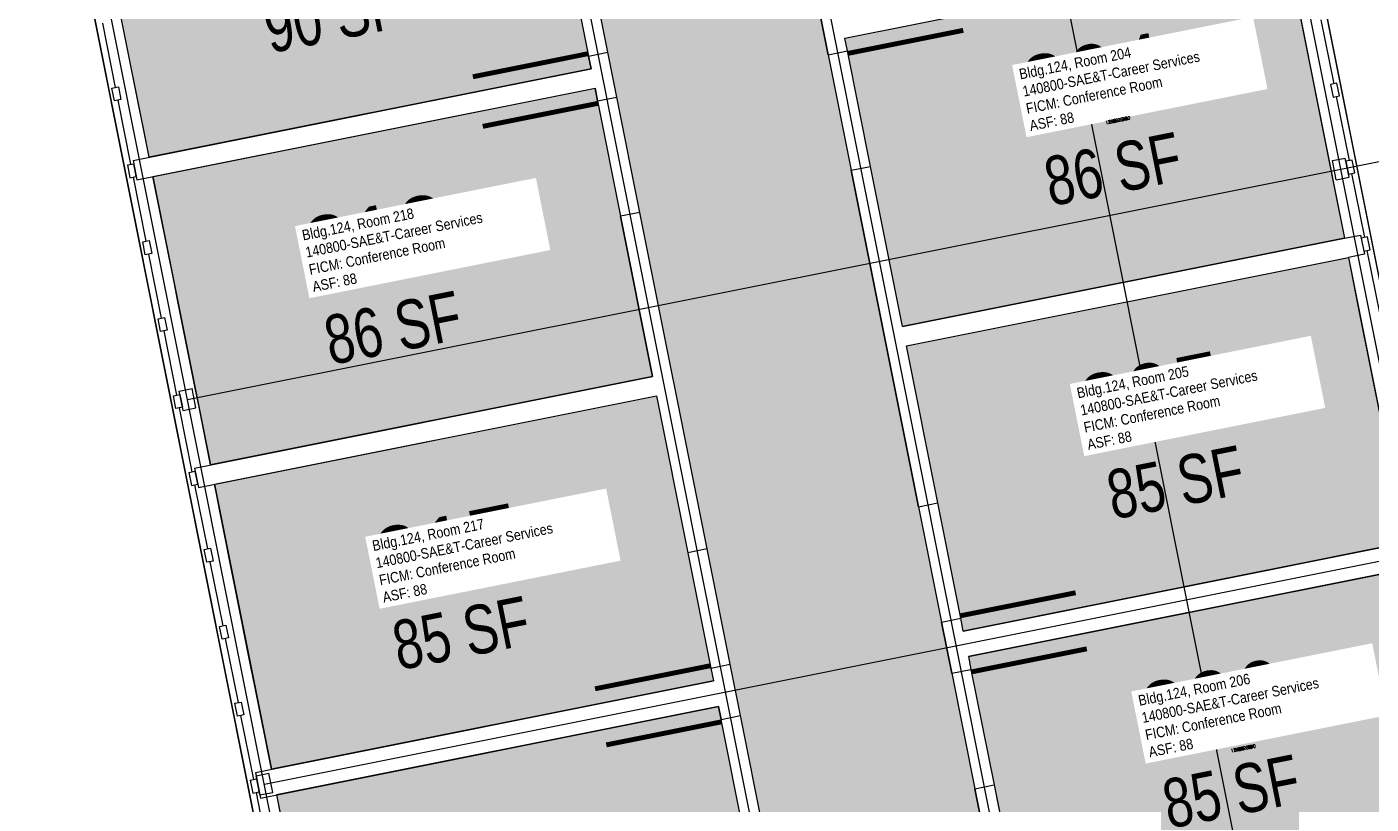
# Model space of a CAD drawing. Header units: inches. Extents: x 69201222 to 69203437, y 27664656 to 27666758.
# Drawn here: x 69201445.7 to 69201857.2, y 27665550.2 to 27665788 of the extents above; entities that cross this region are included whole.
import ezdxf
from ezdxf.enums import TextEntityAlignment as Align

# ---------------------------------------------------------------- set-up
doc = ezdxf.new("R2010")
doc.units = ezdxf.units.IN
doc.header["$LTSCALE"] = 100
doc.header["$MEASUREMENT"] = 0
for name, color, linetype in [('A-DOOR', 2, 'CONTINUOUS'), ('A-GLAZ', 1, 'CONTINUOUS'), ('A-GRID', 1, 'CONTINUOUS'), ('A-IDEN-RNUM', 7, 'CONTINUOUS'), ('A-IDEN-SNUM', 4, 'CONTINUOUS'), ('A-IDEN-VNUM', 4, 'CONTINUOUS'), ('A-WALL', 5, 'CONTINUOUS'), ('AREA-ASSIGN', 7, 'CONTINUOUS'), ('AREA-GROSS', 1, 'CONTINUOUS'), ('AREA-TEXT', 3, 'CONTINUOUS'), ('Rooms-Category-Color', 7, 'CONTINUOUS'), ('Rooms-College-Color', 7, 'CONTINUOUS'), ('Rooms-Department-Color', 7, 'CONTINUOUS'), ('Rooms-Division-Color', 7, 'CONTINUOUS'), ('Rooms-Information', 7, 'CONTINUOUS')]:
    doc.layers.add(name, color=color, linetype=linetype)
doc.styles.add('CP_AREA', font='arial.ttf', dxfattribs={"height": 15})
doc.styles.add('CP_ROOMVNUMBER', font='arial.ttf', dxfattribs={"width": 0.85, "height": 0.075})
doc.styles.add('ROOMSNUMBER', font='TXT.SHX', dxfattribs={"height": 1})

msp = doc.modelspace()

# ---------------------------------------------------------------- hatches: boundary and pattern name
at = {"layer": 'Rooms-Category-Color', "true_color": 0xfa9ba3}
for points in [[(69201467.28, 27665827.58), (69201464.73, 27665840.32), (69201600.05, 27665867.37), (69201610.64, 27665814.41), (69201617.69, 27665779.11), (69201618.47, 27665775.19), (69201483.15, 27665748.15), (69201481.39, 27665756.97), (69201480.21, 27665762.86), (69201468.45, 27665821.69)], [(69201846.36, 27665737.1), (69201849.1, 27665723.38), (69201713.77, 27665696.33), (69201703.98, 27665745.36), (69201696.92, 27665780.67), (69201696.14, 27665784.59), (69201831.46, 27665811.63), (69201836.56, 27665786.13), (69201843.61, 27665750.83)], [(69201620.43, 27665765.38), (69201627.49, 27665730.08), (69201637.29, 27665681.05), (69201501.96, 27665654.01), (69201498.43, 27665671.66), (69201497.26, 27665677.54), (69201491.97, 27665704.02), (69201490.79, 27665709.9), (69201484.33, 27665742.26), (69201619.65, 27665769.3)], [(69201731.61, 27665607.1), (69201724.55, 27665642.4), (69201714.95, 27665690.45), (69201850.27, 27665717.49), (69201853.41, 27665701.8), (69201867.71, 27665630.22), (69201732.39, 27665603.18)], [(69201503.73, 27665645.18), (69201503.14, 27665648.12), (69201638.46, 27665675.17), (69201648.06, 27665627.12), (69201655.12, 27665591.81), (69201655.9, 27665587.89), (69201520.58, 27665560.85), (69201515.48, 27665586.35), (69201514.31, 27665592.23), (69201504.9, 27665639.3)], [(69201733.96, 27665595.33), (69201734.74, 27665591.41), (69201741.8, 27665556.11), (69201751.4, 27665508.06), (69201886.72, 27665535.1), (69201883.59, 27665550.79), (69201869.28, 27665622.37)], [(69201657.47, 27665580.05), (69201522.14, 27665553), (69201527.24, 27665527.51), (69201528.42, 27665521.62), (69201537.82, 27665474.56), (69201539, 27665468.67), (69201539.58, 27665465.73), (69201674.91, 27665492.77), (69201665.31, 27665540.82), (69201658.25, 27665576.12)]]:
    msp.add_hatch(color=241, dxfattribs=at).paths.add_polyline_path(points)
at = {"layer": 'Rooms-Category-Color', "true_color": 0xadadad}
msp.add_hatch(color=253, dxfattribs=at).paths.add_polyline_path([(69201661, 27665592.99), (69201653.95, 27665628.29), (69201633.37, 27665731.26), (69201626.32, 27665766.56), (69201623.57, 27665780.29), (69201616.52, 27665815.59), (69201610.25, 27665846.97), (69201635.75, 27665852.06), (69201671.05, 27665859.12), (69201674.97, 27665859.9), (69201681.24, 27665828.52), (69201688.29, 27665793.22), (69201691.04, 27665779.49), (69201698.09, 27665744.19), (69201718.67, 27665641.22), (69201725.72, 27665605.92), (69201728.86, 27665590.23), (69201735.91, 27665554.93), (69201756.49, 27665451.97), (69201763.54, 27665416.66), (69201766.28, 27665402.94), (69201773.34, 27665367.63), (69201785.1, 27665308.8), (69201792.15, 27665273.49), (69201812.73, 27665170.53), (69201819.78, 27665135.23), (69201822.92, 27665119.54), (69201829.77, 27665085.22), (69201844.07, 27665013.7), (69201841.39, 27665009.68), (69201818.17, 27664974.88), (69201783.36, 27664998.09), (69201779.34, 27665000.77), (69201757.41, 27665110.53), (69201756.97, 27665112.73), (69201755.06, 27665122.3), (69201748.01, 27665157.6), (69201727.43, 27665260.56), (69201720.38, 27665295.86), (69201708.62, 27665354.7), (69201701.56, 27665390), (69201698.82, 27665403.73), (69201691.77, 27665439.03), (69201671.19, 27665542), (69201664.14, 27665577.3)])
at = {"layer": 'Rooms-College-Color', "true_color": 0x80bc67}
for points in [[(69201467.28, 27665827.58), (69201464.73, 27665840.32), (69201600.05, 27665867.37), (69201610.64, 27665814.41), (69201617.69, 27665779.11), (69201618.47, 27665775.19), (69201483.15, 27665748.15), (69201481.39, 27665756.97), (69201480.21, 27665762.86), (69201468.45, 27665821.69)], [(69201846.36, 27665737.1), (69201849.1, 27665723.38), (69201713.77, 27665696.33), (69201703.98, 27665745.36), (69201696.92, 27665780.67), (69201696.14, 27665784.59), (69201831.46, 27665811.63), (69201836.56, 27665786.13), (69201843.61, 27665750.83)], [(69201620.43, 27665765.38), (69201627.49, 27665730.08), (69201637.29, 27665681.05), (69201501.96, 27665654.01), (69201498.43, 27665671.66), (69201497.26, 27665677.54), (69201491.97, 27665704.02), (69201490.79, 27665709.9), (69201484.33, 27665742.26), (69201619.65, 27665769.3)], [(69201731.61, 27665607.1), (69201724.55, 27665642.4), (69201714.95, 27665690.45), (69201850.27, 27665717.49), (69201853.41, 27665701.8), (69201867.71, 27665630.22), (69201732.39, 27665603.18)], [(69201503.73, 27665645.18), (69201503.14, 27665648.12), (69201638.46, 27665675.17), (69201648.06, 27665627.12), (69201655.12, 27665591.81), (69201655.9, 27665587.89), (69201520.58, 27665560.85), (69201515.48, 27665586.35), (69201514.31, 27665592.23), (69201504.9, 27665639.3)], [(69201733.96, 27665595.33), (69201734.74, 27665591.41), (69201741.8, 27665556.11), (69201751.4, 27665508.06), (69201886.72, 27665535.1), (69201883.59, 27665550.79), (69201869.28, 27665622.37)], [(69201657.47, 27665580.05), (69201522.14, 27665553), (69201527.24, 27665527.51), (69201528.42, 27665521.62), (69201537.82, 27665474.56), (69201539, 27665468.67), (69201539.58, 27665465.73), (69201674.91, 27665492.77), (69201665.31, 27665540.82), (69201658.25, 27665576.12)]]:
    msp.add_hatch(color=83, dxfattribs=at).paths.add_polyline_path(points)
at = {"layer": 'Rooms-College-Color', "true_color": 0xadadad}
msp.add_hatch(color=253, dxfattribs=at).paths.add_polyline_path([(69201661, 27665592.99), (69201653.95, 27665628.29), (69201633.37, 27665731.26), (69201626.32, 27665766.56), (69201623.57, 27665780.29), (69201616.52, 27665815.59), (69201610.25, 27665846.97), (69201635.75, 27665852.06), (69201671.05, 27665859.12), (69201674.97, 27665859.9), (69201681.24, 27665828.52), (69201688.29, 27665793.22), (69201691.04, 27665779.49), (69201698.09, 27665744.19), (69201718.67, 27665641.22), (69201725.72, 27665605.92), (69201728.86, 27665590.23), (69201735.91, 27665554.93), (69201756.49, 27665451.97), (69201763.54, 27665416.66), (69201766.28, 27665402.94), (69201773.34, 27665367.63), (69201785.1, 27665308.8), (69201792.15, 27665273.49), (69201812.73, 27665170.53), (69201819.78, 27665135.23), (69201822.92, 27665119.54), (69201829.77, 27665085.22), (69201844.07, 27665013.7), (69201841.39, 27665009.68), (69201818.17, 27664974.88), (69201783.36, 27664998.09), (69201779.34, 27665000.77), (69201757.41, 27665110.53), (69201756.97, 27665112.73), (69201755.06, 27665122.3), (69201748.01, 27665157.6), (69201727.43, 27665260.56), (69201720.38, 27665295.86), (69201708.62, 27665354.7), (69201701.56, 27665390), (69201698.82, 27665403.73), (69201691.77, 27665439.03), (69201671.19, 27665542), (69201664.14, 27665577.3)])
at = {"layer": 'Rooms-Department-Color', "true_color": 0x604aed}
for points in [[(69201467.28, 27665827.58), (69201464.73, 27665840.32), (69201600.05, 27665867.37), (69201610.64, 27665814.41), (69201617.69, 27665779.11), (69201618.47, 27665775.19), (69201483.15, 27665748.15), (69201481.39, 27665756.97), (69201480.21, 27665762.86), (69201468.45, 27665821.69)], [(69201846.36, 27665737.1), (69201849.1, 27665723.38), (69201713.77, 27665696.33), (69201703.98, 27665745.36), (69201696.92, 27665780.67), (69201696.14, 27665784.59), (69201831.46, 27665811.63), (69201836.56, 27665786.13), (69201843.61, 27665750.83)], [(69201620.43, 27665765.38), (69201627.49, 27665730.08), (69201637.29, 27665681.05), (69201501.96, 27665654.01), (69201498.43, 27665671.66), (69201497.26, 27665677.54), (69201491.97, 27665704.02), (69201490.79, 27665709.9), (69201484.33, 27665742.26), (69201619.65, 27665769.3)], [(69201731.61, 27665607.1), (69201724.55, 27665642.4), (69201714.95, 27665690.45), (69201850.27, 27665717.49), (69201853.41, 27665701.8), (69201867.71, 27665630.22), (69201732.39, 27665603.18)], [(69201503.73, 27665645.18), (69201503.14, 27665648.12), (69201638.46, 27665675.17), (69201648.06, 27665627.12), (69201655.12, 27665591.81), (69201655.9, 27665587.89), (69201520.58, 27665560.85), (69201515.48, 27665586.35), (69201514.31, 27665592.23), (69201504.9, 27665639.3)], [(69201733.96, 27665595.33), (69201734.74, 27665591.41), (69201741.8, 27665556.11), (69201751.4, 27665508.06), (69201886.72, 27665535.1), (69201883.59, 27665550.79), (69201869.28, 27665622.37)], [(69201657.47, 27665580.05), (69201522.14, 27665553), (69201527.24, 27665527.51), (69201528.42, 27665521.62), (69201537.82, 27665474.56), (69201539, 27665468.67), (69201539.58, 27665465.73), (69201674.91, 27665492.77), (69201665.31, 27665540.82), (69201658.25, 27665576.12)]]:
    msp.add_hatch(color=173, dxfattribs=at).paths.add_polyline_path(points)
at = {"layer": 'Rooms-Department-Color', "true_color": 0xacacac}
msp.add_hatch(color=253, dxfattribs=at).paths.add_polyline_path([(69201661, 27665592.99), (69201653.95, 27665628.29), (69201633.37, 27665731.26), (69201626.32, 27665766.56), (69201623.57, 27665780.29), (69201616.52, 27665815.59), (69201610.25, 27665846.97), (69201635.75, 27665852.06), (69201671.05, 27665859.12), (69201674.97, 27665859.9), (69201681.24, 27665828.52), (69201688.29, 27665793.22), (69201691.04, 27665779.49), (69201698.09, 27665744.19), (69201718.67, 27665641.22), (69201725.72, 27665605.92), (69201728.86, 27665590.23), (69201735.91, 27665554.93), (69201756.49, 27665451.97), (69201763.54, 27665416.66), (69201766.28, 27665402.94), (69201773.34, 27665367.63), (69201785.1, 27665308.8), (69201792.15, 27665273.49), (69201812.73, 27665170.53), (69201819.78, 27665135.23), (69201822.92, 27665119.54), (69201829.77, 27665085.22), (69201844.07, 27665013.7), (69201841.39, 27665009.68), (69201818.17, 27664974.88), (69201783.36, 27664998.09), (69201779.34, 27665000.77), (69201757.41, 27665110.53), (69201756.97, 27665112.73), (69201755.06, 27665122.3), (69201748.01, 27665157.6), (69201727.43, 27665260.56), (69201720.38, 27665295.86), (69201708.62, 27665354.7), (69201701.56, 27665390), (69201698.82, 27665403.73), (69201691.77, 27665439.03), (69201671.19, 27665542), (69201664.14, 27665577.3)])
at = {"layer": 'Rooms-Division-Color', "true_color": 0x604aed}
for points in [[(69201467.28, 27665827.58), (69201464.73, 27665840.32), (69201600.05, 27665867.37), (69201610.64, 27665814.41), (69201617.69, 27665779.11), (69201618.47, 27665775.19), (69201483.15, 27665748.15), (69201481.39, 27665756.97), (69201480.21, 27665762.86), (69201468.45, 27665821.69)], [(69201846.36, 27665737.1), (69201849.1, 27665723.38), (69201713.77, 27665696.33), (69201703.98, 27665745.36), (69201696.92, 27665780.67), (69201696.14, 27665784.59), (69201831.46, 27665811.63), (69201836.56, 27665786.13), (69201843.61, 27665750.83)], [(69201620.43, 27665765.38), (69201627.49, 27665730.08), (69201637.29, 27665681.05), (69201501.96, 27665654.01), (69201498.43, 27665671.66), (69201497.26, 27665677.54), (69201491.97, 27665704.02), (69201490.79, 27665709.9), (69201484.33, 27665742.26), (69201619.65, 27665769.3)], [(69201731.61, 27665607.1), (69201724.55, 27665642.4), (69201714.95, 27665690.45), (69201850.27, 27665717.49), (69201853.41, 27665701.8), (69201867.71, 27665630.22), (69201732.39, 27665603.18)], [(69201503.73, 27665645.18), (69201503.14, 27665648.12), (69201638.46, 27665675.17), (69201648.06, 27665627.12), (69201655.12, 27665591.81), (69201655.9, 27665587.89), (69201520.58, 27665560.85), (69201515.48, 27665586.35), (69201514.31, 27665592.23), (69201504.9, 27665639.3)], [(69201733.96, 27665595.33), (69201734.74, 27665591.41), (69201741.8, 27665556.11), (69201751.4, 27665508.06), (69201886.72, 27665535.1), (69201883.59, 27665550.79), (69201869.28, 27665622.37)], [(69201657.47, 27665580.05), (69201522.14, 27665553), (69201527.24, 27665527.51), (69201528.42, 27665521.62), (69201537.82, 27665474.56), (69201539, 27665468.67), (69201539.58, 27665465.73), (69201674.91, 27665492.77), (69201665.31, 27665540.82), (69201658.25, 27665576.12)]]:
    msp.add_hatch(color=173, dxfattribs=at).paths.add_polyline_path(points)
at = {"layer": 'Rooms-Division-Color', "true_color": 0xadadad}
msp.add_hatch(color=253, dxfattribs=at).paths.add_polyline_path([(69201661, 27665592.99), (69201653.95, 27665628.29), (69201633.37, 27665731.26), (69201626.32, 27665766.56), (69201623.57, 27665780.29), (69201616.52, 27665815.59), (69201610.25, 27665846.97), (69201635.75, 27665852.06), (69201671.05, 27665859.12), (69201674.97, 27665859.9), (69201681.24, 27665828.52), (69201688.29, 27665793.22), (69201691.04, 27665779.49), (69201698.09, 27665744.19), (69201718.67, 27665641.22), (69201725.72, 27665605.92), (69201728.86, 27665590.23), (69201735.91, 27665554.93), (69201756.49, 27665451.97), (69201763.54, 27665416.66), (69201766.28, 27665402.94), (69201773.34, 27665367.63), (69201785.1, 27665308.8), (69201792.15, 27665273.49), (69201812.73, 27665170.53), (69201819.78, 27665135.23), (69201822.92, 27665119.54), (69201829.77, 27665085.22), (69201844.07, 27665013.7), (69201841.39, 27665009.68), (69201818.17, 27664974.88), (69201783.36, 27664998.09), (69201779.34, 27665000.77), (69201757.41, 27665110.53), (69201756.97, 27665112.73), (69201755.06, 27665122.3), (69201748.01, 27665157.6), (69201727.43, 27665260.56), (69201720.38, 27665295.86), (69201708.62, 27665354.7), (69201701.56, 27665390), (69201698.82, 27665403.73), (69201691.77, 27665439.03), (69201671.19, 27665542), (69201664.14, 27665577.3)])

# ---------------------------------------------------------------- linework, layer by layer
at = {"layer": 'A-DOOR'}
for points in [[(69201617.54, 27665779.85, 1.5, 1.5, 0), (69201582.24, 27665772.79, 0, 0, 0), (69201582.09, 27665773.53, 0, 0, -0.414214), (69201612.11, 27665814.71, 0, 0, -0.414214)], [(69201697.07, 27665779.93, 1.5, 1.5, 0), (69201732.37, 27665786.99, 0, 0, 0), (69201732.52, 27665786.25, 0, 0, -0.414214), (69201702.51, 27665745.07, 0, 0, -0.414214)], [(69201620.58, 27665764.65, 1.5, 1.5, 0), (69201585.28, 27665757.59, 0, 0, 0), (69201585.43, 27665756.86, 0, 0, 0.414214), (69201628.96, 27665730.37, 0, 0, 0.414214)], [(69201731.46, 27665607.83, 1.5, 1.5, 0), (69201766.76, 27665614.89, 0, 0, 0), (69201766.61, 27665615.62, 0, 0, 0.414214), (69201723.08, 27665642.11, 0, 0, 0.414214)], [(69201654.97, 27665592.55, 1.5, 1.5, 0), (69201619.67, 27665585.49, 0, 0, 0), (69201619.52, 27665586.23, 0, 0, -0.414214), (69201649.53, 27665627.41, 0, 0, -0.414214)], [(69201734.89, 27665590.67, 1.5, 1.5, 0), (69201770.19, 27665597.73, 0, 0, 0), (69201770.34, 27665596.99, 0, 0, -0.414214), (69201740.32, 27665555.81, 0, 0, -0.414214)], [(69201658.4, 27665575.39, 1.5, 1.5, 0), (69201623.1, 27665568.33, 0, 0, 0), (69201623.25, 27665567.6, 0, 0, 0.414214), (69201666.78, 27665541.12, 0, 0, 0.414214)]]:
    msp.add_lwpolyline(points, format="xyseb", dxfattribs=at)
at = {"layer": 'A-GLAZ'}
for p, q in [((69201980.2, 27665108.14), (69201782.17, 27666099.13)), ((69201603.26, 27665106.24), (69201456.89, 27665838.76)), ((69201483.15, 27665748.15), (69201464.73, 27665840.32)), ((69201831.46, 27665811.63), (69201849.1, 27665723.38)), ((69201468.84, 27665789.14), (69201472.76, 27665769.52)), ((69201841.85, 27665790.25), (69201845.77, 27665770.64)), ((69201473.54, 27665765.6), (69201477.46, 27665745.99)), ((69201846.56, 27665766.72), (69201850.48, 27665747.11)), ((69201846.56, 27665766.72), (69201850.48, 27665747.11)), ((69201478.25, 27665742.07), (69201482.17, 27665722.46)), ((69201484.33, 27665742.26), (69201501.96, 27665654.01)), ((69201851.26, 27665743.18), (69201855.18, 27665723.57)), ((69201855.96, 27665719.65), (69201859.88, 27665700.04)), ((69201482.95, 27665718.53), (69201486.87, 27665698.92)), ((69201850.27, 27665717.49), (69201867.71, 27665630.22)), ((69201487.65, 27665695), (69201491.57, 27665675.39)), ((69201492.35, 27665671.46), (69201496.27, 27665651.85)), ((69201497.06, 27665647.93), (69201500.98, 27665628.32)), ((69201503.14, 27665648.12), (69201520.58, 27665560.85)), ((69201501.76, 27665624.39), (69201505.68, 27665604.78)), ((69201506.46, 27665600.86), (69201510.38, 27665581.25)), ((69201511.17, 27665577.32), (69201515.09, 27665557.71)), ((69201515.87, 27665553.79), (69201519.79, 27665534.18)), ((69201522.14, 27665553), (69201539.58, 27665465.73))]:
    msp.add_line(p, q, dxfattribs=at)
at = {"layer": 'A-GRID'}
for p, q in [((69202017.23, 27664897.31), (69201669.21, 27666638.88)), ((69201885.43, 27664822.02), (69201528.01, 27666610.66)), ((69201885.43, 27664822.02), (69201528.01, 27666610.66)), ((69201635.99, 27664967.97), (69201316.19, 27666568.33)), ((69201814.82, 27664807.91), (69201518.54, 27666290.6)), ((69201956.03, 27664836.13), (69201730.29, 27665965.79)), ((69201494.9, 27665674.01), (69201989.13, 27665772.77)), ((69201518.42, 27665556.34), (69202012.65, 27665655.1))]:
    msp.add_line(p, q, dxfattribs=at)
at = {"layer": 'A-WALL'}
for p, q in [((69201696.14, 27665784.59), (69201836.37, 27665812.61)), ((69201691.04, 27665779.49), (69201688.29, 27665793.22)), ((69201691.04, 27665779.49), (69201696.92, 27665780.67)), ((69201696.92, 27665780.67), (69201696.14, 27665784.59)), ((69201617.69, 27665779.11), (69201623.57, 27665780.29)), ((69201618.47, 27665775.19), (69201617.69, 27665779.11)), ((69201626.32, 27665766.56), (69201623.57, 27665780.29)), ((69201478.25, 27665747.17), (69201618.47, 27665775.19)), ((69201471.78, 27665769.33), (69201473.74, 27665769.72)), ((69201472.56, 27665765.41), (69201471.78, 27665769.33)), ((69201473.74, 27665769.72), (69201474.52, 27665765.8)), ((69201479.42, 27665741.28), (69201619.65, 27665769.3)), ((69201620.43, 27665765.38), (69201619.65, 27665769.3)), ((69201846.75, 27665770.84), (69201844.79, 27665770.44)), ((69201844.79, 27665770.44), (69201845.58, 27665766.52)), ((69201847.54, 27665766.91), (69201846.75, 27665770.84)), ((69201474.52, 27665765.8), (69201472.56, 27665765.41)), ((69201620.43, 27665765.38), (69201626.32, 27665766.56)), ((69201845.58, 27665766.52), (69201847.54, 27665766.91)), ((69201845.38, 27665747.11), (69201849.3, 27665747.89)), ((69201850.47, 27665742.01), (69201849.3, 27665747.89)), ((69201476.48, 27665745.79), (69201478.44, 27665746.19)), ((69201476.48, 27665745.79), (69201477.27, 27665741.87)), ((69201478.25, 27665747.17), (69201479.42, 27665741.28)), ((69201479.23, 27665742.26), (69201478.44, 27665746.19)), ((69201698.09, 27665744.19), (69201703.98, 27665745.36)), ((69201718.67, 27665641.22), (69201698.09, 27665744.19)), ((69201713.77, 27665696.33), (69201703.98, 27665745.36)), ((69201846.55, 27665741.22), (69201845.38, 27665747.11)), ((69201851.46, 27665747.3), (69201849.49, 27665746.91)), ((69201849.49, 27665746.91), (69201850.28, 27665742.99)), ((69201852.24, 27665743.38), (69201851.46, 27665747.3)), ((69201477.27, 27665741.87), (69201479.23, 27665742.26)), ((69201846.55, 27665741.22), (69201850.47, 27665742.01)), ((69201850.28, 27665742.99), (69201852.24, 27665743.38)), ((69201633.37, 27665731.26), (69201627.49, 27665730.08)), ((69201637.29, 27665681.05), (69201627.49, 27665730.08)), ((69201653.95, 27665628.29), (69201633.37, 27665731.26)), ((69201713.77, 27665696.33), (69201849.1, 27665723.38)), ((69201849.1, 27665723.38), (69201854, 27665724.36)), ((69201854, 27665724.36), (69201855.18, 27665718.47)), ((69201856.16, 27665723.77), (69201854.2, 27665723.37)), ((69201854.2, 27665723.37), (69201854.98, 27665719.45)), ((69201856.94, 27665719.84), (69201856.16, 27665723.77)), ((69201481.18, 27665722.26), (69201483.15, 27665722.65)), ((69201481.97, 27665718.34), (69201481.18, 27665722.26)), ((69201483.15, 27665722.65), (69201483.93, 27665718.73)), ((69201854.98, 27665719.45), (69201856.94, 27665719.84)), ((69201483.93, 27665718.73), (69201481.97, 27665718.34)), ((69201714.95, 27665690.45), (69201850.27, 27665717.49)), ((69201855.18, 27665718.47), (69201850.27, 27665717.49)), ((69201485.89, 27665698.72), (69201487.85, 27665699.12)), ((69201486.67, 27665694.8), (69201485.89, 27665698.72)), ((69201487.85, 27665699.12), (69201488.63, 27665695.19)), ((69201488.63, 27665695.19), (69201486.67, 27665694.8)), ((69201724.55, 27665642.4), (69201714.95, 27665690.45)), ((69201497.06, 27665653.03), (69201637.29, 27665681.05)), ((69201490.59, 27665675.19), (69201492.55, 27665675.58)), ((69201491.37, 27665671.27), (69201490.59, 27665675.19)), ((69201492.36, 27665676.56), (69201496.28, 27665677.35)), ((69201493.53, 27665670.68), (69201492.36, 27665676.56)), ((69201492.55, 27665675.58), (69201493.34, 27665671.66)), ((69201497.45, 27665671.46), (69201496.28, 27665677.35)), ((69201498.23, 27665647.14), (69201638.46, 27665675.17)), ((69201638.46, 27665675.17), (69201648.06, 27665627.12)), ((69201493.34, 27665671.66), (69201491.37, 27665671.27)), ((69201493.53, 27665670.68), (69201497.45, 27665671.46)), ((69201495.29, 27665651.66), (69201497.25, 27665652.05)), ((69201495.29, 27665651.66), (69201496.08, 27665647.73)), ((69201497.06, 27665653.03), (69201498.23, 27665647.14)), ((69201498.04, 27665648.12), (69201497.25, 27665652.05)), ((69201496.08, 27665647.73), (69201498.04, 27665648.12)), ((69201718.67, 27665641.22), (69201724.55, 27665642.4)), ((69201500, 27665628.12), (69201501.96, 27665628.51)), ((69201501.96, 27665628.51), (69201502.74, 27665624.59)), ((69201732.39, 27665603.18), (69201871.64, 27665631)), ((69201500.78, 27665624.2), (69201500, 27665628.12)), ((69201502.74, 27665624.59), (69201500.78, 27665624.2)), ((69201653.95, 27665628.29), (69201648.06, 27665627.12)), ((69201733.96, 27665595.33), (69201873.2, 27665623.16)), ((69201504.7, 27665604.59), (69201506.66, 27665604.98)), ((69201505.48, 27665600.66), (69201504.7, 27665604.59)), ((69201506.66, 27665604.98), (69201507.44, 27665601.06)), ((69201725.72, 27665605.92), (69201731.61, 27665607.1)), ((69201728.86, 27665590.23), (69201725.72, 27665605.92)), ((69201732.39, 27665603.18), (69201731.61, 27665607.1)), ((69201507.44, 27665601.06), (69201505.48, 27665600.66)), ((69201655.12, 27665591.81), (69201661, 27665592.99)), ((69201655.12, 27665591.81), (69201655.9, 27665587.89)), ((69201664.14, 27665577.3), (69201661, 27665592.99)), ((69201728.86, 27665590.23), (69201734.74, 27665591.41)), ((69201733.96, 27665595.33), (69201734.74, 27665591.41)), ((69201515.67, 27665559.87), (69201655.9, 27665587.89)), ((69201509.4, 27665581.05), (69201511.36, 27665581.44)), ((69201510.19, 27665577.13), (69201509.4, 27665581.05)), ((69201511.36, 27665581.44), (69201512.15, 27665577.52)), ((69201517.24, 27665552.02), (69201657.47, 27665580.05)), ((69201657.47, 27665580.05), (69201658.25, 27665576.12)), ((69201512.15, 27665577.52), (69201510.19, 27665577.13)), ((69201658.25, 27665576.12), (69201664.14, 27665577.3)), ((69201515.67, 27665559.87), (69201517.24, 27665552.02)), ((69201515.87, 27665558.89), (69201519.79, 27665559.67)), ((69201517.05, 27665553.01), (69201515.87, 27665558.89)), ((69201520.97, 27665553.79), (69201519.79, 27665559.67)), ((69201514.1, 27665557.52), (69201516.07, 27665557.91)), ((69201514.1, 27665557.52), (69201514.89, 27665553.59)), ((69201516.07, 27665557.91), (69201516.85, 27665553.99)), ((69201735.91, 27665554.93), (69201741.8, 27665556.11)), ((69201756.49, 27665451.97), (69201735.91, 27665554.93)), ((69201741.8, 27665556.11), (69201751.4, 27665508.06)), ((69201514.89, 27665553.59), (69201516.85, 27665553.99)), ((69201517.05, 27665553.01), (69201520.97, 27665553.79))]:
    msp.add_line(p, q, dxfattribs=at)
at = {"layer": 'AREA-ASSIGN'}
for points in [[(69201467.28, 27665827.58), (69201464.73, 27665840.32), (69201600.05, 27665867.37), (69201610.64, 27665814.41), (69201617.69, 27665779.11), (69201618.47, 27665775.19), (69201483.15, 27665748.15), (69201481.39, 27665756.97), (69201480.21, 27665762.86), (69201468.45, 27665821.69)], [(69201846.36, 27665737.1), (69201849.1, 27665723.38), (69201713.77, 27665696.33), (69201703.98, 27665745.36), (69201696.92, 27665780.67), (69201696.14, 27665784.59), (69201831.46, 27665811.63), (69201836.56, 27665786.13), (69201843.61, 27665750.83)], [(69201620.43, 27665765.38), (69201627.49, 27665730.08), (69201637.29, 27665681.05), (69201501.96, 27665654.01), (69201498.43, 27665671.66), (69201497.26, 27665677.54), (69201491.97, 27665704.02), (69201490.79, 27665709.9), (69201484.33, 27665742.26), (69201619.65, 27665769.3)], [(69201731.61, 27665607.1), (69201724.55, 27665642.4), (69201714.95, 27665690.45), (69201850.27, 27665717.49), (69201853.41, 27665701.8), (69201867.71, 27665630.22), (69201732.39, 27665603.18)], [(69201503.73, 27665645.18), (69201503.14, 27665648.12), (69201638.46, 27665675.17), (69201648.06, 27665627.12), (69201655.12, 27665591.81), (69201655.9, 27665587.89), (69201520.58, 27665560.85), (69201515.48, 27665586.35), (69201514.31, 27665592.23), (69201504.9, 27665639.3)], [(69201733.96, 27665595.33), (69201734.74, 27665591.41), (69201741.8, 27665556.11), (69201751.4, 27665508.06), (69201886.72, 27665535.1), (69201883.59, 27665550.79), (69201869.28, 27665622.37)], [(69201657.47, 27665580.05), (69201522.14, 27665553), (69201527.24, 27665527.51), (69201528.42, 27665521.62), (69201537.82, 27665474.56), (69201539, 27665468.67), (69201539.58, 27665465.73), (69201674.91, 27665492.77), (69201665.31, 27665540.82), (69201658.25, 27665576.12)]]:
    msp.add_lwpolyline(points, close=True, dxfattribs=at)
msp.add_lwpolyline([(69201671.19, 27665542), (69201664.14, 27665577.3), (69201661, 27665592.99), (69201653.95, 27665628.29), (69201633.37, 27665731.26), (69201626.32, 27665766.56), (69201623.57, 27665780.29), (69201616.52, 27665815.59), (69201610.25, 27665846.97), (69201635.75, 27665852.06), (69201671.05, 27665859.12), (69201674.97, 27665859.9), (69201681.24, 27665828.52), (69201688.29, 27665793.22), (69201691.04, 27665779.49), (69201698.09, 27665744.19), (69201718.67, 27665641.22), (69201725.72, 27665605.92), (69201728.86, 27665590.23), (69201735.91, 27665554.93), (69201756.49, 27665451.97)], dxfattribs=at)
at = {"layer": 'AREA-GROSS'}
msp.add_lwpolyline([(69201782.17, 27666099.13), (69201994.9, 27665034.59), (69201848.04, 27665005.25), (69201820.39, 27664963.78), (69201778.92, 27664991.43), (69201632.07, 27664962.09), (69201419.86, 27666024.02), (69201306.91, 27666099.35), (69201236.75, 27666450.48), (69201319.14, 27666574.02), (69201671.65, 27666644.46), (69201784.6, 27666569.13), (69202727.48, 27666757.55), (69202756.82, 27666610.69), (69202798.29, 27666583.04), (69202770.63, 27666541.58), (69202799.98, 27666394.72), (69201853.11, 27666205.51)], close=True, dxfattribs=at)

# ---------------------------------------------------------------- texts
at = {"layer": 'A-IDEN-RNUM', "style": 'ROOMSNUMBER', "width": 0.85}
for s, p in [('0204-00', (69201779.68, 27665759.47)), ('0218-00', (69201547.27, 27665713.03)), ('0205-00', (69201798.49, 27665665.33)), ('0217-00', (69201566.09, 27665618.89)), ('0206-00', (69201818.09, 27665567.27))]:
    msp.add_text(s, height=1, rotation=11.3005, dxfattribs=at).set_placement(p, align=Align.MIDDLE)
at = {"layer": 'A-IDEN-SNUM', "style": 'ROOMSNUMBER', "width": 0.85}
for s, p in [('1240020400', (69201779.68, 27665759.47)), ('1240021800', (69201547.27, 27665713.03)), ('1240020500', (69201798.49, 27665665.33)), ('1240021700', (69201566.09, 27665618.89)), ('1240020600', (69201818.09, 27665567.27))]:
    msp.add_text(s, height=1, rotation=11.3005, dxfattribs=at).set_placement(p, align=Align.MIDDLE)
at = {"layer": 'A-IDEN-VNUM', "style": 'CP_ROOMVNUMBER', "width": 0.85}
for s, p in [('204', (69201772.71, 27665771.39)), ('218', (69201553.16, 27665722.12)), ('205', (69201790.37, 27665673.81)), ('217', (69201574.63, 27665627.26)), ('206', (69201809.17, 27665579.72))]:
    msp.add_text(s, height=22.5, rotation=11.3005, dxfattribs=at).set_placement(p, align=Align.MIDDLE)
at = {"layer": 'AREA-TEXT', "style": 'CP_AREA', "width": 0.75}
for s, p in [('90 SF', (69201539.24, 27665791.39)), ('86 SF', (69201778.18, 27665744.54)), ('86 SF', (69201557.78, 27665695.98)), ('85 SF', (69201797.33, 27665648.68)), ('85 SF', (69201578.66, 27665602.57)), ('85 SF', (69201814.4, 27665554.09))]:
    msp.add_text(s, height=15, rotation=11.3005, dxfattribs=at).set_placement(p, align=Align.MIDDLE_CENTER)

# ---------------------------------------------------------------- next in the draw order: texts
at = {"layer": 'Rooms-Information', "char_height": 3.2143, "width": 72, "attachment_point": 7, "rotation": 11.3005, "style": 'CP_ROOMVNUMBER', "bg_fill": 3, "box_fill_scale": 1.5, "bg_fill_color": 256, "bg_fill_true_color": 13158600, "bg_fill_transparency": 0}
for s, insert in [('Bldg.124, Room 204^M^J140800-SAE&T-Career Services^M^JFICM: Conference Room^M^JASF: 88', (69201753.02, 27665756.14)), ('Bldg.124, Room 218^M^J140800-SAE&T-Career Services^M^JFICM: Conference Room^M^JASF: 88', (69201533.48, 27665706.86)), ('Bldg.124, Room 205^M^J140800-SAE&T-Career Services^M^JFICM: Conference Room^M^JASF: 88', (69201770.69, 27665658.55)), ('Bldg.124, Room 217^M^J140800-SAE&T-Career Services^M^JFICM: Conference Room^M^JASF: 88', (69201554.98, 27665611.82)), ('Bldg.124, Room 206^M^J140800-SAE&T-Career Services^M^JFICM: Conference Room^M^JASF: 88', (69201789.49, 27665564.46))]:
    msp.add_mtext(s, dxfattribs=dict(at, insert=insert))

doc.saveas('drawing.dxf')
